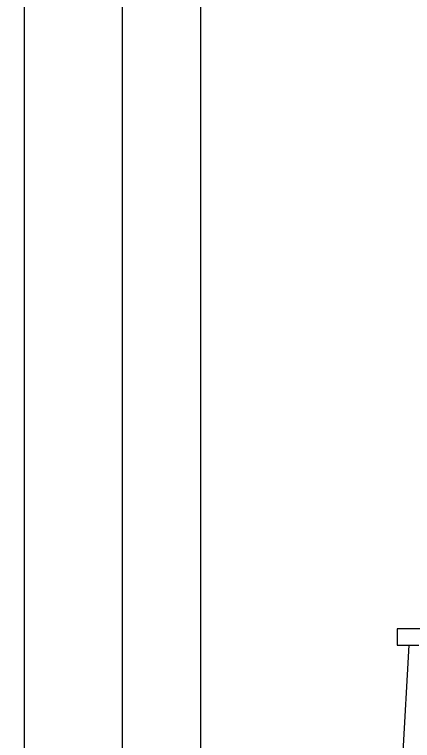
# Model space of a CAD drawing. Header units: inches. Extents: x 0 to 22015, y 0 to 16774.
# Drawn here: x 2944 to 3554, y 11959 to 13071 of the extents above; entities that cross this region are included whole.
import ezdxf

# ---------------------------------------------------------------- set-up
doc = ezdxf.new("R2010")
doc.units = ezdxf.units.IN
doc.header["$MEASUREMENT"] = 0
doc.layers.get('Defpoints').update_dxf_attribs({"lineweight": 5})
doc.layers.add('CAXA0', color=7, linetype='Continuous', lineweight=5)
doc.styles.add('Roman', font='arial.ttf')
doc.styles.get("Standard").update_dxf_attribs({"font": 'arial.ttf'})
doc.dimstyles.new('ISO-25', dxfattribs={"dimscale": 30, "dimtxt": 1.5, "dimasz": 1.5, "dimexe": 2, "dimexo": 2, "dimtad": 1, "dimtih": 1, "dimtoh": 1, "dimdec": 1, "dimlfac": 0.03937, "dimdsep": 46, "dimtxsty": 'Standard', "dimcen": 2.5, "dimclrd": 7, "dimclre": 7, "dimclrt": 7, "dimadec": 0, "dimazin": 0, "dimtfac": 1, "dimtdec": 1, "dimtmove": 0, "dimatfit": 3, "dimfxl": 1, "dimlwd": 5, "dimlwe": 5, "dimarcsym": 0})

# ---------------------------------------------------------------- blocks, each defined once
blk = doc.blocks.new('*D29')
at = {"color": 7, "linetype": 'Continuous', "lineweight": 5, "transparency": 16777216}
for p, q in [((3049.4, 13754.8), (2473.8, 13754.8)), ((2533.8, 13709.8), (2533.8, 12829.6)), ((2533.8, 11699.8), (2533.8, 12623.6)), ((2949.4, 11654.8), (2473.8, 11654.8))]:
    blk.add_line(p, q, dxfattribs=at)
at = {"color": 7, "transparency": 16777216}
for points in [[(2526.3, 13709.8), (2541.3, 13709.8), (2533.8, 13754.8)], [(2526.3, 11699.8), (2541.3, 11699.8), (2533.8, 11654.8)]]:
    blk.add_solid(points, dxfattribs=at)
at = {"layer": 'Defpoints', "color": 0, "transparency": 16777216}
for p in [(3109.4, 13754.8), (2533.8, 11654.8), (3009.4, 11654.8)]:
    blk.add_point(p, dxfattribs=at)
at = {"color": 7, "lineweight": 5, "transparency": 16777216, "insert": (2533.8, 12726.6), "char_height": 165, "attachment_point": 5, "style": 'Roman'}
blk.add_mtext('82.7', dxfattribs=at)
blk = doc.blocks.new('*D40')
at = {"color": 7, "linetype": 'Continuous', "lineweight": 5, "transparency": 16777216}
for p, q in [((3114.4, 14336.8), (2006.3, 14336.8)), ((2066.3, 14291.8), (2066.3, 13562.7)), ((2066.3, 11699.8), (2066.3, 13356.7)), ((2949.4, 11654.8), (2006.3, 11654.8))]:
    blk.add_line(p, q, dxfattribs=at)
at = {"color": 7, "transparency": 16777216}
for points in [[(2058.8, 14291.8), (2073.8, 14291.8), (2066.3, 14336.8)], [(2058.8, 11699.8), (2073.8, 11699.8), (2066.3, 11654.8)]]:
    blk.add_solid(points, dxfattribs=at)
at = {"layer": 'Defpoints', "color": 0, "transparency": 16777216}
for p in [(3174.4, 14336.8), (2066.3, 11654.8), (3009.4, 11654.8)]:
    blk.add_point(p, dxfattribs=at)
at = {"color": 7, "lineweight": 5, "transparency": 16777216, "insert": (2066.3, 13459.7), "char_height": 165, "attachment_point": 5, "style": 'Roman'}
blk.add_mtext('105.6', dxfattribs=at)

msp = doc.modelspace()

# ---------------------------------------------------------------- linework, layer by layer
at = {"color": 7, "lineweight": 5}
for p, q in [((3109.43, 13754.79), (3109.43, 11654.8)), ((3229.43, 13754.79), (3229.43, 11654.8)), ((2959.43, 11818.66), (2959.43, 13570.8))]:
    msp.add_line(p, q, dxfattribs=at)
at = {"layer": 'CAXA0', "color": 7, "linetype": 'Continuous', "lineweight": 5}
for p, q in [((4389.43, 12129.8), (3530.68, 12129.8)), ((3530.68, 12129.8), (3530.68, 12104.8)), ((3548.63, 12104.8), (3524.89, 11699.8)), ((3530.68, 12104.8), (3563.61, 12104.8))]:
    msp.add_line(p, q, dxfattribs=at)

# ---------------------------------------------------------------- dimensions: what is measured, and where the dimension line sits
at = {"color": 7, "lineweight": 5}
for base, p1, picture, middle in [((2066.27, 11654.8), (3174.43, 14336.79), '*D40', (2066.27, 13459.73)), ((2533.84, 11654.8), (3109.43, 13754.79), '*D29', (2533.84, 12726.61))]:
    dim = msp.add_linear_dim(base=base, p1=p1, p2=(3009.43, 11654.8), angle=90, dimstyle='ISO-25', override={"dimtxt": 5.5, "dimpost": '\\X', "dimtxsty": 'Roman', "dimtmove": 1}, dxfattribs=at)
    dim.commit()
    dim.dimension.update_dxf_attribs({"geometry": picture, "text_midpoint": middle, "dimtype": 160})

doc.saveas('drawing.dxf')
